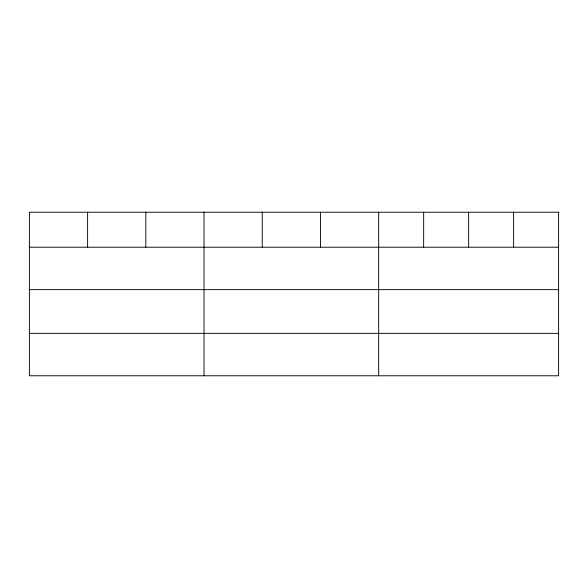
<?xml version="1.0" encoding="UTF-8"?>
<svg xmlns="http://www.w3.org/2000/svg" width="588" height="588" viewBox="0 0 588 588"><rect width="100%" height="100%" fill="white"/><g stroke="black" fill="none" stroke-linecap="round" stroke-linejoin="round"><path stroke-width="0.88" d="M29.4 247.217L558.6 247.217M29.4 289.641L558.6 289.641M29.4 333.352L558.6 333.352M513.618 212.224L513.618 247.217M468.636 212.224L468.636 247.217M423.654 212.224L423.654 247.217M378.672 212.224L378.672 375.776M320.46 212.224L320.46 247.217M262.248 212.224L262.248 247.217M204.036 212.224L204.036 375.776M145.824 212.224L145.824 247.217M87.612 212.224L87.612 247.217M558.6 212.224L29.4 212.224L29.4 375.776L558.6 375.776L558.6 212.224"/></g></svg>
